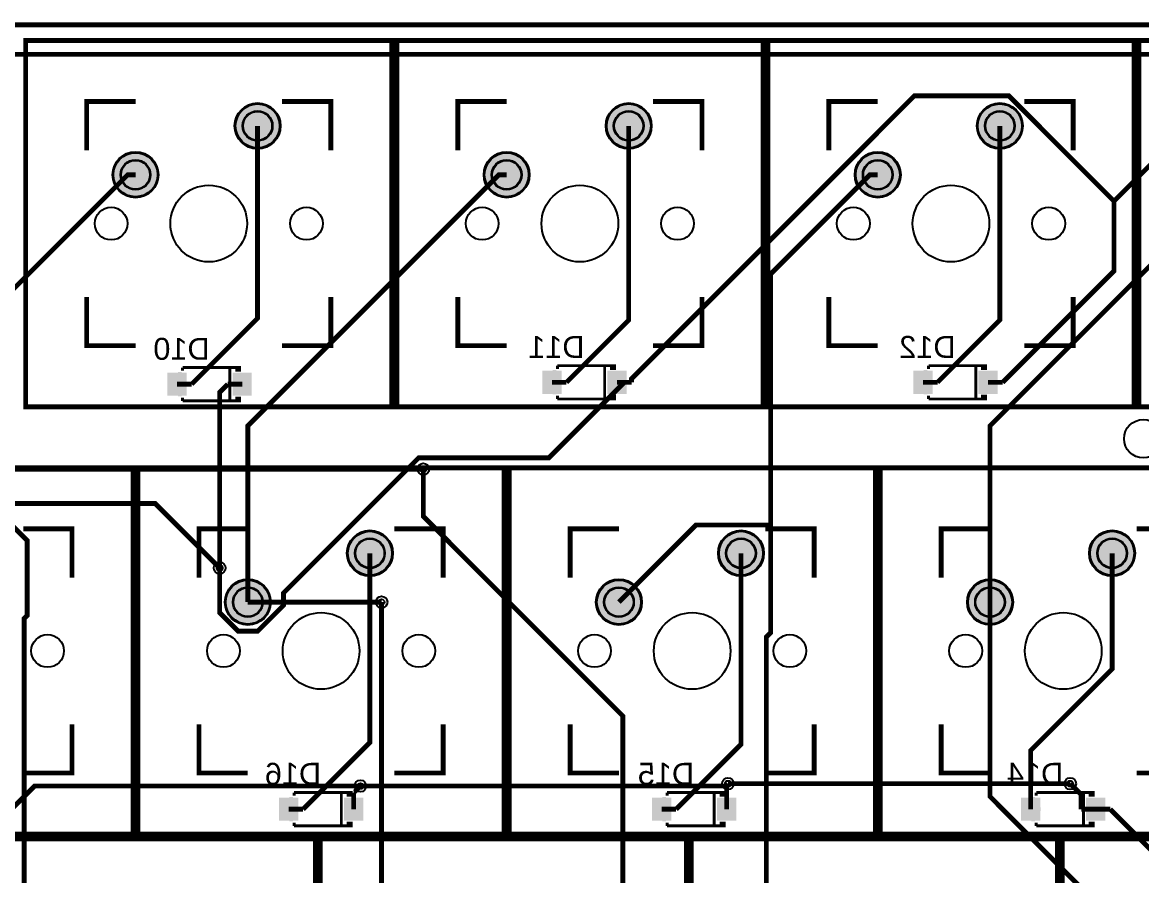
# Model space of a CAD drawing. Header units: millimetres. Extents: x -189 to 128, y -22 to 108.
# Drawn here: x 0.9 to 59.1, y 56.6 to 100.9 of the extents above; entities that cross this region are included whole.
import ezdxf

# ---------------------------------------------------------------- set-up
doc = ezdxf.new("R2010")
doc.units = ezdxf.units.MM
for name, color, linetype, true_color in [('BoardOutLine', 7, 'Continuous', 0xff00ff), ('BottomLayer', 7, 'Continuous', 0x0000ff), ('BottomPasteMaskLayer', 7, 'Continuous', 0x800000), ('BottomSilkLayer', 7, 'Continuous', 0x66cc33), ('BottomSolderMaskLayer', 7, 'Continuous', 0xaa00ff), ('Document', 7, 'Continuous', 0xffffff), ('Hole', 7, 'Continuous', 0x222222), ('Multi-Layer', 7, 'Continuous', 0xc0c0c0), ('TopLayer', 7, 'Continuous', 0xff0000), ('TopSilkLayer', 7, 'Continuous', 0xffcc00), ('TopSolderMaskLayer', 7, 'Continuous', 0x800080)]:
    doc.layers.add(name, color=color, linetype=linetype, true_color=true_color)
doc.styles.get("Standard").update_dxf_attribs({"font": 'arial.ttf'})

msp = doc.modelspace()

# ---------------------------------------------------------------- hatches: boundary and pattern name
at = {"layer": 'BottomLayer'}
for points in [[(9.399, 82.693), (8.449, 82.693), (8.449, 81.543), (9.399, 81.543)], [(12.784, 82.693), (11.834, 82.693), (11.834, 81.543), (12.784, 81.543)], [(28.899, 82.793), (27.949, 82.793), (27.949, 81.643), (28.899, 81.643)], [(32.284, 82.793), (31.334, 82.793), (31.334, 81.643), (32.284, 81.643)], [(48.199, 82.793), (47.249, 82.793), (47.249, 81.643), (48.199, 81.643)], [(51.584, 82.793), (50.634, 82.793), (50.634, 81.643), (51.584, 81.643)], [(15.199, 60.593), (14.249, 60.593), (14.249, 59.443), (15.199, 59.443)], [(18.584, 60.593), (17.634, 60.593), (17.634, 59.443), (18.584, 59.443)], [(34.599, 60.593), (33.649, 60.593), (33.649, 59.443), (34.599, 59.443)], [(37.984, 60.593), (37.034, 60.593), (37.034, 59.443), (37.984, 59.443)], [(53.799, 60.593), (52.849, 60.593), (52.849, 59.443), (53.799, 59.443)], [(57.184, 60.593), (56.234, 60.593), (56.234, 59.443), (57.184, 59.443)]]:
    msp.add_hatch(color=256, dxfattribs=at).paths.add_polyline_path(points)
at = {"layer": 'BottomPasteMaskLayer'}
for points in [[(9.399, 82.693), (8.449, 82.693), (8.449, 81.543), (9.399, 81.543)], [(12.784, 82.693), (11.834, 82.693), (11.834, 81.543), (12.784, 81.543)], [(28.899, 82.793), (27.949, 82.793), (27.949, 81.643), (28.899, 81.643)], [(32.284, 82.793), (31.334, 82.793), (31.334, 81.643), (32.284, 81.643)], [(48.199, 82.793), (47.249, 82.793), (47.249, 81.643), (48.199, 81.643)], [(51.584, 82.793), (50.634, 82.793), (50.634, 81.643), (51.584, 81.643)], [(15.199, 60.593), (14.249, 60.593), (14.249, 59.443), (15.199, 59.443)], [(18.584, 60.593), (17.634, 60.593), (17.634, 59.443), (18.584, 59.443)], [(34.599, 60.593), (33.649, 60.593), (33.649, 59.443), (34.599, 59.443)], [(37.984, 60.593), (37.034, 60.593), (37.034, 59.443), (37.984, 59.443)], [(53.799, 60.593), (52.849, 60.593), (52.849, 59.443), (53.799, 59.443)], [(57.184, 60.593), (56.234, 60.593), (56.234, 59.443), (57.184, 59.443)]]:
    msp.add_hatch(color=256, dxfattribs=at).paths.add_polyline_path(points)
at = {"layer": 'BottomSilkLayer'}
for points in [[(11.946, 83.061), (11.946, 82.766), (12.251, 82.766), (12.251, 83.061)], [(31.446, 83.161), (31.446, 82.866), (31.751, 82.866), (31.751, 83.161)], [(50.746, 83.161), (50.746, 82.866), (51.051, 82.866), (51.051, 83.161)], [(31.446, 81.276), (31.446, 81.571), (31.751, 81.571), (31.751, 81.276)], [(50.746, 81.276), (50.746, 81.571), (51.051, 81.571), (51.051, 81.276)], [(11.946, 81.176), (11.946, 81.471), (12.251, 81.471), (12.251, 81.176)], [(17.746, 60.961), (17.746, 60.666), (18.051, 60.666), (18.051, 60.961)], [(37.146, 60.961), (37.146, 60.666), (37.451, 60.666), (37.451, 60.961)], [(56.346, 60.961), (56.346, 60.666), (56.651, 60.666), (56.651, 60.961)], [(17.746, 59.076), (17.746, 59.371), (18.051, 59.371), (18.051, 59.076)], [(37.146, 59.076), (37.146, 59.371), (37.451, 59.371), (37.451, 59.076)], [(56.346, 59.076), (56.346, 59.371), (56.651, 59.371), (56.651, 59.076)]]:
    msp.add_hatch(color=256, dxfattribs=at).paths.add_polyline_path(points)
at = {"layer": 'BottomSolderMaskLayer'}
for points in [[(11.917, 95.553, 1), (14.305, 95.553, 1)], [(31.221, 95.553, 1), (33.609, 95.553, 1)], [(50.525, 95.553, 1), (52.913, 95.553, 1)], [(5.567, 93.013, 1), (7.955, 93.013, 1)], [(24.871, 93.013, 1), (27.259, 93.013, 1)], [(44.175, 93.013, 1), (46.563, 93.013, 1)], [(9.424, 82.719), (8.424, 82.719), (8.424, 81.518), (9.424, 81.518)], [(12.809, 82.719), (11.808, 82.719), (11.808, 81.518), (12.809, 81.518)], [(28.924, 82.819), (27.924, 82.819), (27.924, 81.618), (28.924, 81.618)], [(32.309, 82.819), (31.308, 82.819), (31.308, 81.618), (32.309, 81.618)], [(48.224, 82.819), (47.224, 82.819), (47.224, 81.618), (48.224, 81.618)], [(51.609, 82.819), (50.608, 82.819), (50.608, 81.618), (51.609, 81.618)], [(17.759, 73.328, 1), (20.147, 73.328, 1)], [(37.063, 73.328, 1), (39.451, 73.328, 1)], [(56.367, 73.328, 1), (58.755, 73.328, 1)], [(11.409, 70.788, 1), (13.797, 70.788, 1)], [(30.713, 70.788, 1), (33.101, 70.788, 1)], [(50.017, 70.788, 1), (52.405, 70.788, 1)], [(15.224, 60.619), (14.224, 60.619), (14.224, 59.418), (15.224, 59.418)], [(18.609, 60.619), (17.608, 60.619), (17.608, 59.418), (18.609, 59.418)], [(34.624, 60.619), (33.624, 60.619), (33.624, 59.418), (34.624, 59.418)], [(38.009, 60.619), (37.008, 60.619), (37.008, 59.418), (38.009, 59.418)], [(53.824, 60.619), (52.824, 60.619), (52.824, 59.418), (53.824, 59.418)], [(57.209, 60.619), (56.208, 60.619), (56.208, 59.418), (57.209, 59.418)]]:
    msp.add_hatch(color=256, dxfattribs=at).paths.add_polyline_path(points)
at = {"layer": 'Document'}
for points in [[(8.965, 82.753), (8.965, 81.489), (9.155, 81.489), (9.155, 82.753)], [(28.465, 82.853), (28.465, 81.589), (28.655, 81.589), (28.655, 82.853)], [(47.765, 82.853), (47.765, 81.589), (47.955, 81.589), (47.955, 82.853)], [(8.681, 82.216), (8.681, 82.026), (9.439, 82.026), (9.439, 82.216)], [(12.647, 82.213), (12.647, 82.023), (11.888, 82.023), (11.888, 82.213)], [(28.181, 82.316), (28.181, 82.126), (28.939, 82.126), (28.939, 82.316)], [(32.147, 82.313), (32.147, 82.123), (31.388, 82.123), (31.388, 82.313)], [(47.481, 82.316), (47.481, 82.126), (48.24, 82.126), (48.24, 82.316)], [(51.447, 82.313), (51.447, 82.123), (50.688, 82.123), (50.688, 82.313)], [(14.765, 60.653), (14.765, 59.389), (14.955, 59.389), (14.955, 60.653)], [(34.165, 60.653), (34.165, 59.389), (34.355, 59.389), (34.355, 60.653)], [(53.365, 60.653), (53.365, 59.389), (53.555, 59.389), (53.555, 60.653)], [(14.481, 60.116), (14.481, 59.926), (15.239, 59.926), (15.239, 60.116)], [(18.447, 60.113), (18.447, 59.923), (17.688, 59.923), (17.688, 60.113)], [(33.881, 60.116), (33.881, 59.926), (34.639, 59.926), (34.639, 60.116)], [(37.847, 60.113), (37.847, 59.923), (37.088, 59.923), (37.088, 60.113)], [(53.081, 60.116), (53.081, 59.926), (53.839, 59.926), (53.839, 60.116)], [(57.047, 60.113), (57.047, 59.923), (56.288, 59.923), (56.288, 60.113)]]:
    msp.add_hatch(color=256, dxfattribs=at).paths.add_polyline_path(points)
at = {"layer": 'Multi-Layer'}
for points in [[(11.968, 95.553, 1), (14.254, 95.553, 1)], [(31.272, 95.553, 1), (33.558, 95.553, 1)], [(50.576, 95.553, 1), (52.862, 95.553, 1)], [(5.618, 93.013, 1), (7.904, 93.013, 1)], [(24.922, 93.013, 1), (27.208, 93.013, 1)], [(44.226, 93.013, 1), (46.512, 93.013, 1)], [(17.81, 73.328, 1), (20.096, 73.328, 1)], [(37.114, 73.328, 1), (39.4, 73.328, 1)], [(56.418, 73.328, 1), (58.704, 73.328, 1)], [(11.46, 70.788, 1), (13.746, 70.788, 1)], [(30.764, 70.788, 1), (33.05, 70.788, 1)], [(50.068, 70.788, 1), (52.354, 70.788, 1)]]:
    msp.add_hatch(color=256, dxfattribs=at).paths.add_polyline_path(points)
at = {"layer": 'TopSolderMaskLayer'}
for points in [[(11.917, 95.553, 1), (14.305, 95.553, 1)], [(31.221, 95.553, 1), (33.609, 95.553, 1)], [(50.525, 95.553, 1), (52.913, 95.553, 1)], [(5.567, 93.013, 1), (7.955, 93.013, 1)], [(24.871, 93.013, 1), (27.259, 93.013, 1)], [(44.175, 93.013, 1), (46.563, 93.013, 1)], [(17.759, 73.328, 1), (20.147, 73.328, 1)], [(37.063, 73.328, 1), (39.451, 73.328, 1)], [(56.367, 73.328, 1), (58.755, 73.328, 1)], [(11.409, 70.788, 1), (13.797, 70.788, 1)], [(30.713, 70.788, 1), (33.101, 70.788, 1)], [(50.017, 70.788, 1), (52.405, 70.788, 1)]]:
    msp.add_hatch(color=256, dxfattribs=at).paths.add_polyline_path(points)

# ---------------------------------------------------------------- linework, layer by layer
at = {"layer": 'BoardOutLine', "const_width": 0.254}
msp.add_lwpolyline([(-23.6, 100.81), (77.947, 100.81)], dxfattribs=at)
at = {"layer": 'BottomLayer', "const_width": 0.254}
for points in [[(-24.325, 99.275), (72.425, 99.275), (73.2, 98.5)], [(57.658, 91.641), (52.187, 97.112), (47.269, 97.112), (32.563, 82.406), (32.563, 82.218)], [(9.678, 82.118), (13.111, 85.551), (13.111, 95.553)], [(29.178, 82.218), (32.415, 85.455), (32.415, 95.553)], [(48.478, 82.218), (51.719, 85.459), (51.719, 95.553)], [(69.455, 82.218), (68.561, 81.324), (66.143, 81.324), (66.069, 81.398), (66.069, 91.864), (66.232, 92.029), (66.232, 93.584), (65.281, 94.535), (60.552, 94.535), (57.658, 91.641)], [(-1.187, 76.302), (-1.187, 85.47), (6.355, 93.013), (6.761, 93.013)], [(26.065, 93.013), (25.659, 93.013), (12.603, 79.957), (12.603, 70.788)], [(45.369, 93.013), (44.963, 93.013), (39.8, 87.85), (39.8, 74.8)], [(64.673, 93.013), (64.267, 93.013), (51.211, 79.957), (51.211, 70.788)], [(51.863, 82.218), (57.658, 88.013), (57.658, 91.641)], [(8.924, 82.118), (9.678, 82.118)], [(32.186, 82.218), (28.257, 78.289), (21.487, 78.289), (14.457, 71.259), (14.457, 70.619), (13.114, 69.276), (12.102, 69.276), (11.137, 70.241), (11.137, 72.564)], [(11.137, 72.564), (11.137, 81.701), (11.555, 82.118)], [(12.309, 82.118), (11.555, 82.118)], [(28.424, 82.218), (29.178, 82.218)], [(31.809, 82.218), (32.186, 82.218)], [(32.186, 82.218), (32.563, 82.218)], [(47.724, 82.218), (48.478, 82.218)], [(51.109, 82.218), (51.863, 82.218)], [(21.73, 77.703), (21.73, 75.245), (32.107, 64.869), (32.107, 50.82), (43.555, 39.372)], [(2.785, 51.489), (0.975, 53.299), (0.975, 69.941), (1.126, 70.093), (1.126, 73.988), (-1.187, 76.302)], [(39.8, 74.8), (35.919, 74.8), (31.907, 70.788)], [(39.8, 74.8), (39.8, 69.202), (39.571, 68.973), (39.571, 53.303), (41.385, 51.489)], [(18.953, 73.328), (18.953, 63.493), (15.478, 60.018)], [(34.878, 60.018), (38.257, 63.397), (38.257, 73.328)], [(53.324, 60.018), (53.324, 63.071), (57.561, 67.309), (57.561, 73.328)], [(22.085, 51.489), (19.558, 54.015), (19.558, 70.788)], [(60.685, 51.489), (60.396, 51.489), (51.211, 60.673), (51.211, 70.788)], [(18.109, 60.872), (18.111, 60.872), (18.46, 61.222)], [(37.509, 60.018), (37.509, 61.275), (37.578, 61.345)], [(55.955, 60.018), (55.955, 60.772), (55.382, 61.345)], [(18.109, 60.018), (18.109, 60.872)], [(14.724, 60.018), (15.478, 60.018)], [(34.124, 60.018), (34.878, 60.018)], [(56.709, 60.018), (55.955, 60.018)], [(57.086, 60.018), (56.709, 60.018)], [(57.086, 60.018), (57.463, 60.018)], [(81.271, 59.918), (78.983, 57.631), (59.85, 57.631), (57.463, 60.018)]]:
    msp.add_lwpolyline(points, dxfattribs=at)
at = {"layer": 'BottomSilkLayer', "const_width": 0.152}
for points in [[(12.023, 82.984), (9.21, 82.984)], [(9.21, 82.984), (9.21, 82.816)], [(11.666, 82.984), (11.666, 81.252)], [(31.523, 83.084), (28.71, 83.084)], [(28.71, 83.084), (28.71, 82.916)], [(31.166, 83.084), (31.166, 81.352)], [(50.823, 83.084), (48.01, 83.084)], [(48.01, 83.084), (48.01, 82.916)], [(50.466, 83.084), (50.466, 81.352)], [(28.71, 81.352), (28.71, 81.52)], [(48.01, 81.352), (48.01, 81.52)], [(9.21, 81.252), (9.21, 81.42)], [(12.023, 81.252), (9.21, 81.252)], [(31.523, 81.352), (28.71, 81.352)], [(50.823, 81.352), (48.01, 81.352)], [(17.823, 60.884), (15.01, 60.884)], [(15.01, 60.884), (15.01, 60.716)], [(17.466, 60.884), (17.466, 59.152)], [(37.223, 60.884), (34.41, 60.884)], [(34.41, 60.884), (34.41, 60.716)], [(36.866, 60.884), (36.866, 59.152)], [(56.423, 60.884), (53.61, 60.884)], [(53.61, 60.884), (53.61, 60.716)], [(56.066, 60.884), (56.066, 59.152)], [(15.01, 59.152), (15.01, 59.32)], [(34.41, 59.152), (34.41, 59.32)], [(53.61, 59.152), (53.61, 59.32)], [(17.823, 59.152), (15.01, 59.152)], [(37.223, 59.152), (34.41, 59.152)], [(56.423, 59.152), (53.61, 59.152)]]:
    msp.add_lwpolyline(points, dxfattribs=at)
at = {"layer": 'BottomSolderMaskLayer'}
for centre, radius in [((13.111, 95.553), 1.194), ((32.415, 95.553), 1.194), ((51.719, 95.553), 1.194), ((13.111, 95.553), 0.783), ((32.415, 95.553), 0.783), ((51.719, 95.553), 0.783), ((6.761, 93.013), 1.194), ((6.761, 93.013), 0.783), ((26.065, 93.013), 1.194), ((26.065, 93.013), 0.783), ((45.369, 93.013), 1.194), ((45.369, 93.013), 0.783), ((18.953, 73.328), 1.194), ((38.257, 73.328), 1.194), ((57.561, 73.328), 1.194), ((18.953, 73.328), 0.783), ((38.257, 73.328), 0.783), ((57.561, 73.328), 0.783), ((12.603, 70.788), 1.194), ((31.907, 70.788), 1.194), ((51.211, 70.788), 1.194), ((12.603, 70.788), 0.783), ((31.907, 70.788), 0.783), ((51.211, 70.788), 0.783)]:
    msp.add_circle(centre, radius, dxfattribs=at)
at = {"layer": 'Document', "const_width": 0.254}
for points in [[(1.046, 99.998), (20.096, 99.998), (20.096, 80.948), (1.046, 80.948), (1.046, 99.998)], [(20.35, 99.998), (39.4, 99.998), (39.4, 80.948), (20.35, 80.948), (20.35, 99.998)], [(39.654, 99.998), (58.704, 99.998), (58.704, 80.948), (39.654, 80.948), (39.654, 99.998)], [(58.958, 99.998), (78.008, 99.998), (78.008, 80.948), (58.958, 80.948), (58.958, 99.998)], [(-12.416, 77.773), (6.634, 77.773), (6.634, 58.723), (-12.416, 58.723), (-12.416, 77.773)], [(6.888, 77.773), (25.938, 77.773), (25.938, 58.723), (6.888, 58.723), (6.888, 77.773)], [(26.192, 77.773), (45.242, 77.773), (45.242, 58.723), (26.192, 58.723), (26.192, 77.773)], [(45.496, 77.773), (64.546, 77.773), (64.546, 58.723), (45.496, 58.723), (45.496, 77.773)], [(-2.93, 58.474), (16.12, 58.474), (16.12, 39.424), (-2.93, 39.424), (-2.93, 58.474)], [(16.37, 58.474), (35.42, 58.474), (35.42, 39.424), (16.37, 39.424), (16.37, 58.474)], [(35.67, 58.474), (54.72, 58.474), (54.72, 39.424), (35.67, 39.424), (35.67, 58.474)], [(54.97, 58.474), (74.02, 58.474), (74.02, 39.424), (54.97, 39.424), (54.97, 58.474)]]:
    msp.add_lwpolyline(points, close=True, dxfattribs=at)
at = {"layer": 'Hole'}
for centre in [(21.73, 77.703), (11.137, 72.564), (19.558, 70.788), (18.46, 61.222), (37.578, 61.345), (55.382, 61.345)]:
    msp.add_circle(centre, 0.153, dxfattribs=at)
at = {"layer": 'Multi-Layer'}
for centre, radius in [((13.111, 95.553), 1.143), ((32.415, 95.553), 1.143), ((51.719, 95.553), 1.143), ((13.111, 95.553), 0.749), ((32.415, 95.553), 0.749), ((51.719, 95.553), 0.749), ((6.761, 93.013), 1.143), ((6.761, 93.013), 0.749), ((26.065, 93.013), 1.143), ((26.065, 93.013), 0.749), ((45.369, 93.013), 1.143), ((45.369, 93.013), 0.749), ((10.571, 90.473), 1.994), ((29.875, 90.473), 1.994), ((49.179, 90.473), 1.994), ((5.491, 90.473), 0.851), ((15.651, 90.473), 0.851), ((24.795, 90.473), 0.851), ((34.955, 90.473), 0.851), ((44.099, 90.473), 0.851), ((54.259, 90.473), 0.851), ((59.179, 79.285), 1), ((21.73, 77.703), 0.305), ((18.953, 73.328), 1.143), ((18.953, 73.328), 0.749), ((38.257, 73.328), 1.143), ((38.257, 73.328), 0.749), ((57.561, 73.328), 1.143), ((57.561, 73.328), 0.749), ((11.137, 72.564), 0.305), ((12.603, 70.788), 1.143), ((31.907, 70.788), 1.143), ((51.211, 70.788), 1.143), ((12.603, 70.788), 0.749), ((19.558, 70.788), 0.305), ((31.907, 70.788), 0.749), ((51.211, 70.788), 0.749), ((16.413, 68.248), 1.994), ((35.717, 68.248), 1.994), ((55.021, 68.248), 1.994), ((2.189, 68.248), 0.851), ((11.333, 68.248), 0.851), ((21.493, 68.248), 0.851), ((30.637, 68.248), 0.851), ((40.797, 68.248), 0.851), ((49.941, 68.248), 0.851), ((18.46, 61.222), 0.305), ((37.578, 61.345), 0.305), ((55.382, 61.345), 0.305)]:
    msp.add_circle(centre, radius, dxfattribs=at)
at = {"layer": 'TopLayer', "const_width": 0.254}
for points in [[(21.73, 77.704), (-7.158, 77.704), (-25, 97.1), (-25, 97.4), (-26.2, 98.6)], [(11.137, 72.564), (7.783, 75.918), (-10.184, 75.918)], [(12.603, 70.788), (19.558, 70.788)], [(18.46, 61.222), (1.51, 61.222), (0.116, 59.828)], [(37.578, 61.345), (37.455, 61.222), (18.46, 61.222)], [(37.578, 61.345), (55.382, 61.345)]]:
    msp.add_lwpolyline(points, dxfattribs=at)
at = {"layer": 'TopSilkLayer', "const_width": 0.254}
for points in [[(4.221, 94.283), (4.221, 96.823), (6.761, 96.823)], [(16.921, 94.283), (16.921, 96.823), (14.381, 96.823)], [(23.525, 94.283), (23.525, 96.823), (26.065, 96.823)], [(36.225, 94.283), (36.225, 96.823), (33.685, 96.823)], [(42.829, 94.283), (42.829, 96.823), (45.369, 96.823)], [(55.529, 94.283), (55.529, 96.823), (52.989, 96.823)], [(4.221, 86.663), (4.221, 84.123), (6.761, 84.123)], [(14.381, 84.123), (16.921, 84.123), (16.921, 86.663)], [(23.525, 86.663), (23.525, 84.123), (26.065, 84.123)], [(33.685, 84.123), (36.225, 84.123), (36.225, 86.663)], [(42.829, 86.663), (42.829, 84.123), (45.369, 84.123)], [(52.989, 84.123), (55.529, 84.123), (55.529, 86.663)], [(3.459, 72.058), (3.459, 74.598), (0.919, 74.598)], [(10.063, 72.058), (10.063, 74.598), (12.603, 74.598)], [(22.763, 72.058), (22.763, 74.598), (20.223, 74.598)], [(29.367, 72.058), (29.367, 74.598), (31.907, 74.598)], [(42.067, 72.058), (42.067, 74.598), (39.527, 74.598)], [(48.671, 72.058), (48.671, 74.598), (51.211, 74.598)], [(61.371, 72.058), (61.371, 74.598), (58.831, 74.598)], [(0.919, 61.898), (3.459, 61.898), (3.459, 64.438)], [(10.063, 64.438), (10.063, 61.898), (12.603, 61.898)], [(20.223, 61.898), (22.763, 61.898), (22.763, 64.438)], [(29.367, 64.438), (29.367, 61.898), (31.907, 61.898)], [(39.527, 61.898), (42.067, 61.898), (42.067, 64.438)], [(48.671, 64.438), (48.671, 61.898), (51.211, 61.898)], [(58.831, 61.898), (61.371, 61.898), (61.371, 64.438)]]:
    msp.add_lwpolyline(points, dxfattribs=at)
at = {"layer": 'TopSolderMaskLayer'}
for centre, radius in [((13.111, 95.553), 1.194), ((32.415, 95.553), 1.194), ((51.719, 95.553), 1.194), ((13.111, 95.553), 0.783), ((32.415, 95.553), 0.783), ((51.719, 95.553), 0.783), ((6.761, 93.013), 1.194), ((6.761, 93.013), 0.783), ((26.065, 93.013), 1.194), ((26.065, 93.013), 0.783), ((45.369, 93.013), 1.194), ((45.369, 93.013), 0.783), ((18.953, 73.328), 1.194), ((38.257, 73.328), 1.194), ((57.561, 73.328), 1.194), ((18.953, 73.328), 0.783), ((38.257, 73.328), 0.783), ((57.561, 73.328), 0.783), ((12.603, 70.788), 1.194), ((31.907, 70.788), 1.194), ((51.211, 70.788), 1.194), ((12.603, 70.788), 0.783), ((31.907, 70.788), 0.783), ((51.211, 70.788), 0.783)]:
    msp.add_circle(centre, radius, dxfattribs=at)

# ---------------------------------------------------------------- texts
at = {"layer": 'BottomSilkLayer', "text_generation_flag": 2}
for s, p in [('D10', (10.617, 83.388)), ('D11', (30.117, 83.488)), ('D12', (49.417, 83.488)), ('D16', (16.417, 61.288)), ('D15', (35.817, 61.288)), ('D14', (55.017, 61.288))]:
    msp.add_text(s, height=1.143, dxfattribs=at).set_placement(p)

doc.saveas('drawing.dxf')
